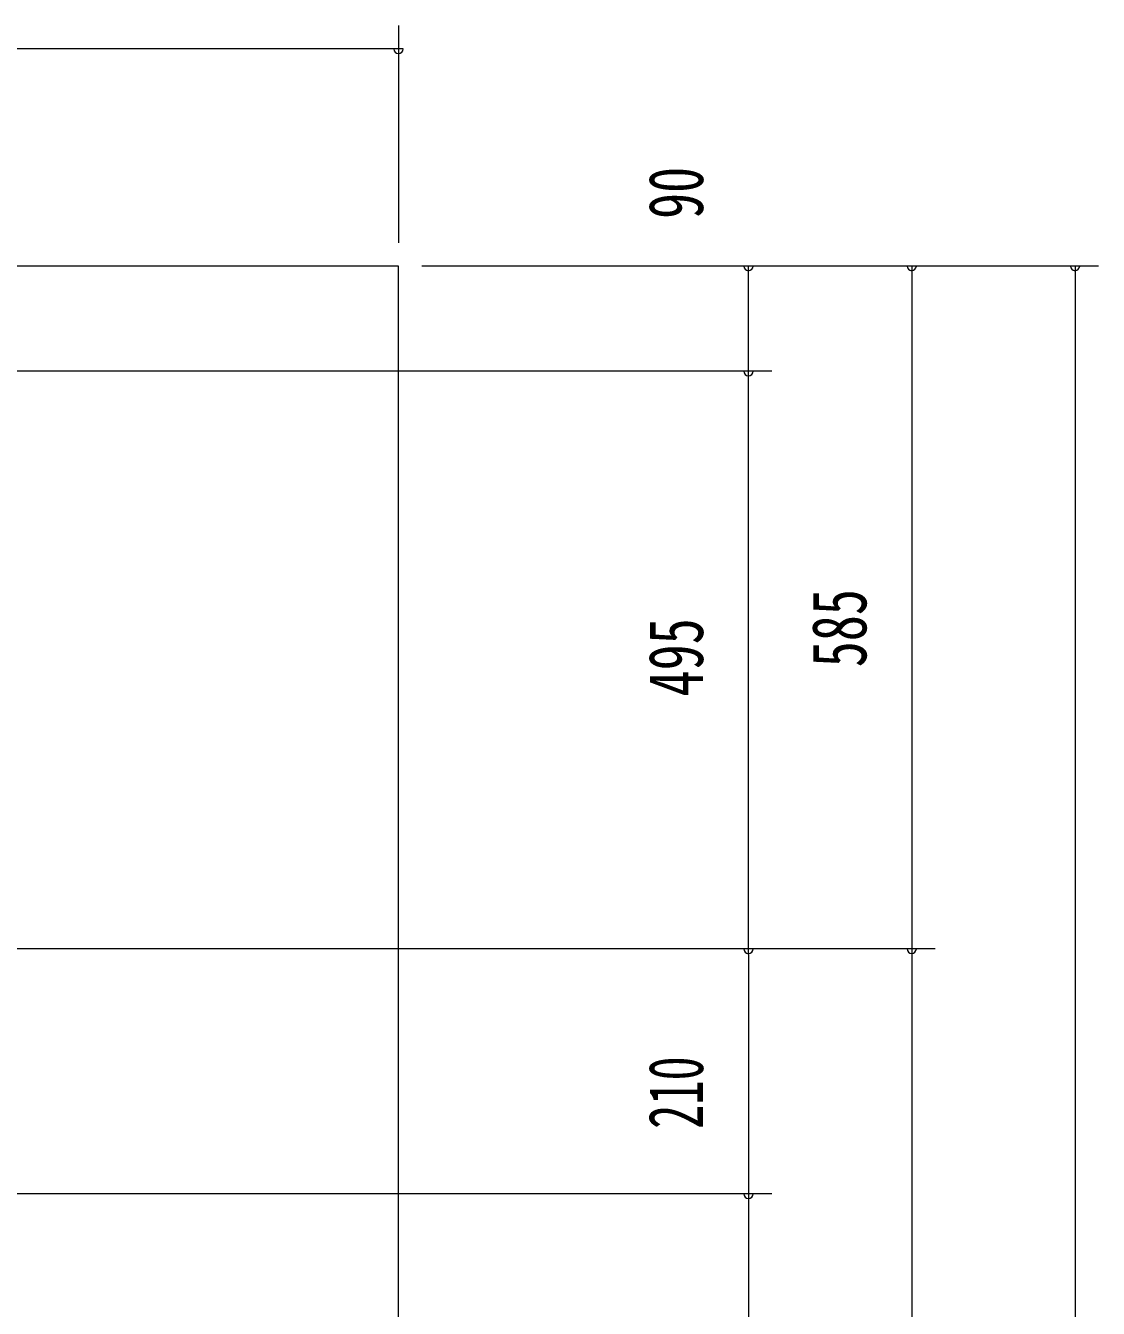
# Model space of a CAD drawing. Units: millimetres, scale not verified. Extents: x -5940 to 5940, y -7282 to 7278.
# Drawn here: x -156 to 764, y 2073 to 3172 of the extents above; entities that cross this region are included whole.
import ezdxf
from ezdxf.enums import TextEntityAlignment as Align

# ---------------------------------------------------------------- set-up
doc = ezdxf.new("R2010")
doc.units = ezdxf.units.MM
doc.header["$LTSCALE"] = 10
doc.layers.add('0-2_2ラック-03BODL', color=7, linetype='Continuous', lineweight=18)
doc.layers.add('0-B_2ラック-F寸法', color=3, linetype='Continuous', lineweight=18)
doc.styles.add('ＭＳ ゴシック', font='')
doc.styles.get('ＭＳ ゴシック').set_extended_font_data('MS Gothic')

msp = doc.modelspace()

# ---------------------------------------------------------------- linework, layer by layer
at = {"layer": '0-2_2ラック-03BODL'}
msp.add_lwpolyline([(313.79, 531.19), (163.79, 531.19), (163.79, 2965.99), (-1511.21, 2965.99)], dxfattribs=at)
at = {"layer": '0-B_2ラック-F寸法'}
for p, q in [((163.79, 3171.95), (163.79, 2985.99)), ((163.79, 3151.95), (-736.21, 3151.95)), ((167.79, 3151.95), (159.79, 3151.95)), ((763.79, 2965.99), (183.79, 2965.99)), ((467.79, 2965.99), (459.79, 2965.99)), ((463.79, 2915.99), (463.79, 2965.99)), ((607.79, 2965.99), (599.79, 2965.99)), ((603.79, 2965.99), (603.79, 2375.99)), ((747.79, 2965.99), (739.79, 2965.99)), ((743.79, 2965.99), (743.79, 785.99)), ((463.79, 2375.99), (463.79, 2915.99)), ((483.79, 2875.99), (-1336.21, 2875.99)), ((467.79, 2875.99), (459.79, 2875.99)), ((623.79, 2380.99), (-1155.89, 2380.99)), ((467.79, 2380.99), (459.79, 2380.99)), ((463.79, 2375.99), (463.79, 2140.99)), ((607.79, 2380.99), (599.79, 2380.99)), ((603.79, 2375.99), (603.79, 785.99)), ((483.79, 2170.99), (-524.83, 2170.99)), ((467.79, 2170.99), (459.79, 2170.99)), ((463.79, 2140.99), (463.79, 960.99))]:
    msp.add_line(p, q, dxfattribs=at)
for centre in [(163.79, 3151.95), (463.79, 2965.99), (603.79, 2965.99), (743.79, 2965.99), (463.79, 2875.99), (463.79, 2380.99), (603.79, 2380.99), (463.79, 2170.99)]:
    msp.add_arc(centre, 4, 180, 0, dxfattribs=at)

# ---------------------------------------------------------------- texts
at = {"layer": '0-B_2ラック-F寸法', "color": 7, "style": 'ＭＳ ゴシック'}
for s, width, p in [('90', 0.7, (438.99, 3006.33)), ('585', 0.7, (578.99, 2622.18)), ('495', 0.7, (438.99, 2597.18)), ('210', 0.65, (438.99, 2226.63))]:
    msp.add_text(s, height=46.89, rotation=90, dxfattribs=dict(at, width=width)).set_placement(p, align=Align.BOTTOM_LEFT)

doc.saveas('drawing.dxf')
